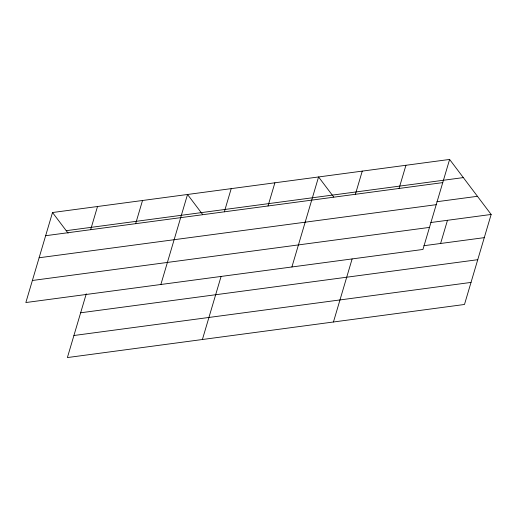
<?xml version="1.0" encoding="UTF-8"?>
<svg xmlns="http://www.w3.org/2000/svg" width="517" height="517" viewBox="0 0 517 517"><rect width="100%" height="100%" fill="white"/><g stroke="black" fill="none" stroke-linecap="round" stroke-linejoin="round"><path stroke-width="0.78" d="M52.514 212.526L25.85 302.542L422.951 249.452L449.616 159.436L52.514 212.526L68.102 233.173M90.649 229.69L97.519 206.509M86.281 293.772L67.384 357.564L464.486 304.474L491.15 214.458L449.616 159.436M135.654 223.674L142.524 200.493M160.865 284.492L187.529 194.476L202.645 214.503M224.346 211.815L231.209 188.634M202.399 339.514L221.069 276.479M268.026 205.979L274.889 182.798M291.905 266.972L318.569 176.956L333.691 196.983M355.386 194.295L362.255 171.114M333.446 321.994L352.116 258.959M399.066 188.459L405.935 165.278M440.6 243.481L447.47 220.3M66.221 230.685L463.322 177.596M45.645 235.707L442.746 182.617M436.936 201.714L477.443 196.298M39.118 257.763L436.212 204.674M430.79 222.53L491.15 214.458M32.384 280.485L429.485 227.396M423.927 245.711L484.28 237.639M80.652 312.785L477.753 259.696M73.918 335.507L471.019 282.418"/></g></svg>
